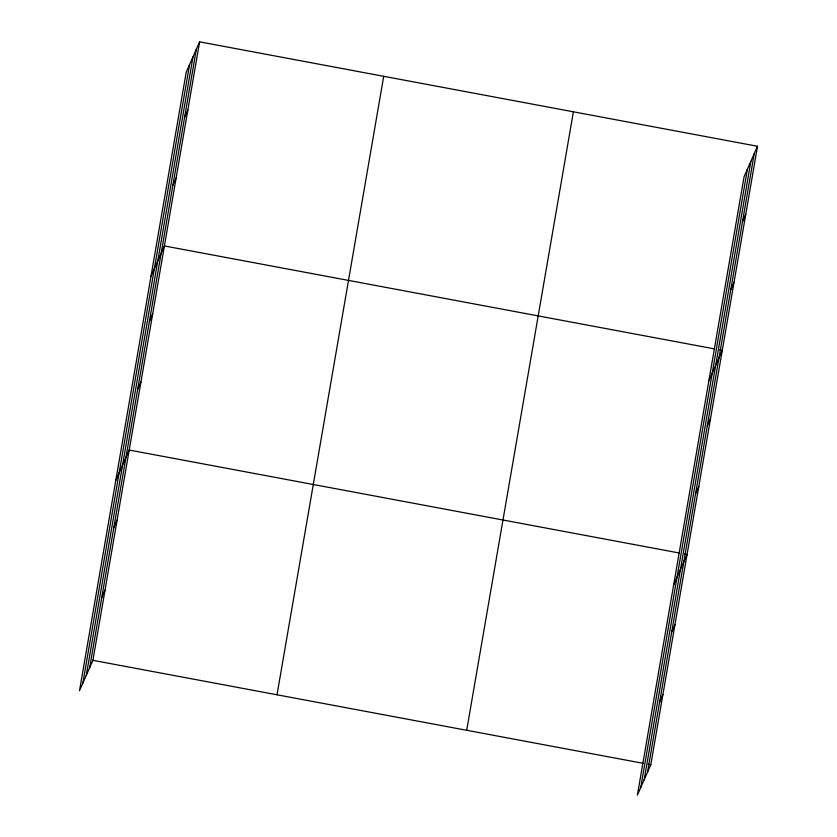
<?xml version="1.0" encoding="UTF-8"?>
<svg xmlns="http://www.w3.org/2000/svg" width="837" height="837" viewBox="0 0 837 837"><rect width="100%" height="100%" fill="white"/><g stroke="black" fill="none" stroke-linecap="round" stroke-linejoin="round"><path stroke-width="1.26" d="M82.853 683.149L189.549 64.669M86.295 675.344L192.991 56.853M89.643 667.759L196.339 49.278M199.614 41.85L186.201 72.254L79.505 690.734L92.917 660.33L199.614 41.85L757.495 146.266L650.799 764.746L637.386 795.15L744.083 176.67L757.495 146.266M277.016 694.783L383.712 76.303M466.701 730.293L573.397 111.802M640.734 787.565L747.431 169.084M644.176 779.749L750.883 161.269M647.524 772.164L754.221 153.684M184.6 117.306L187.875 109.888M172.861 185.343L176.136 177.915M150.984 276.356L164.397 245.952L714.62 348.924M149.394 321.408L152.658 313.98M137.655 389.435L140.93 382.017M115.778 480.448L129.191 450.044L679.403 553.027M113.822 527.561L117.096 520.143M101.727 597.66L105.002 590.231M742.482 221.721L745.757 214.293M730.753 289.748L734.028 282.331M708.876 380.772L722.289 350.358L719.726 349.887M707.275 425.824L710.55 418.395M695.537 493.851L698.811 486.433M673.67 584.864L687.072 554.46L684.52 553.979M671.713 631.977L674.988 624.559M659.619 702.076L662.894 694.647M92.917 660.33L643.13 763.313M648.246 764.265L650.799 764.746"/></g></svg>
